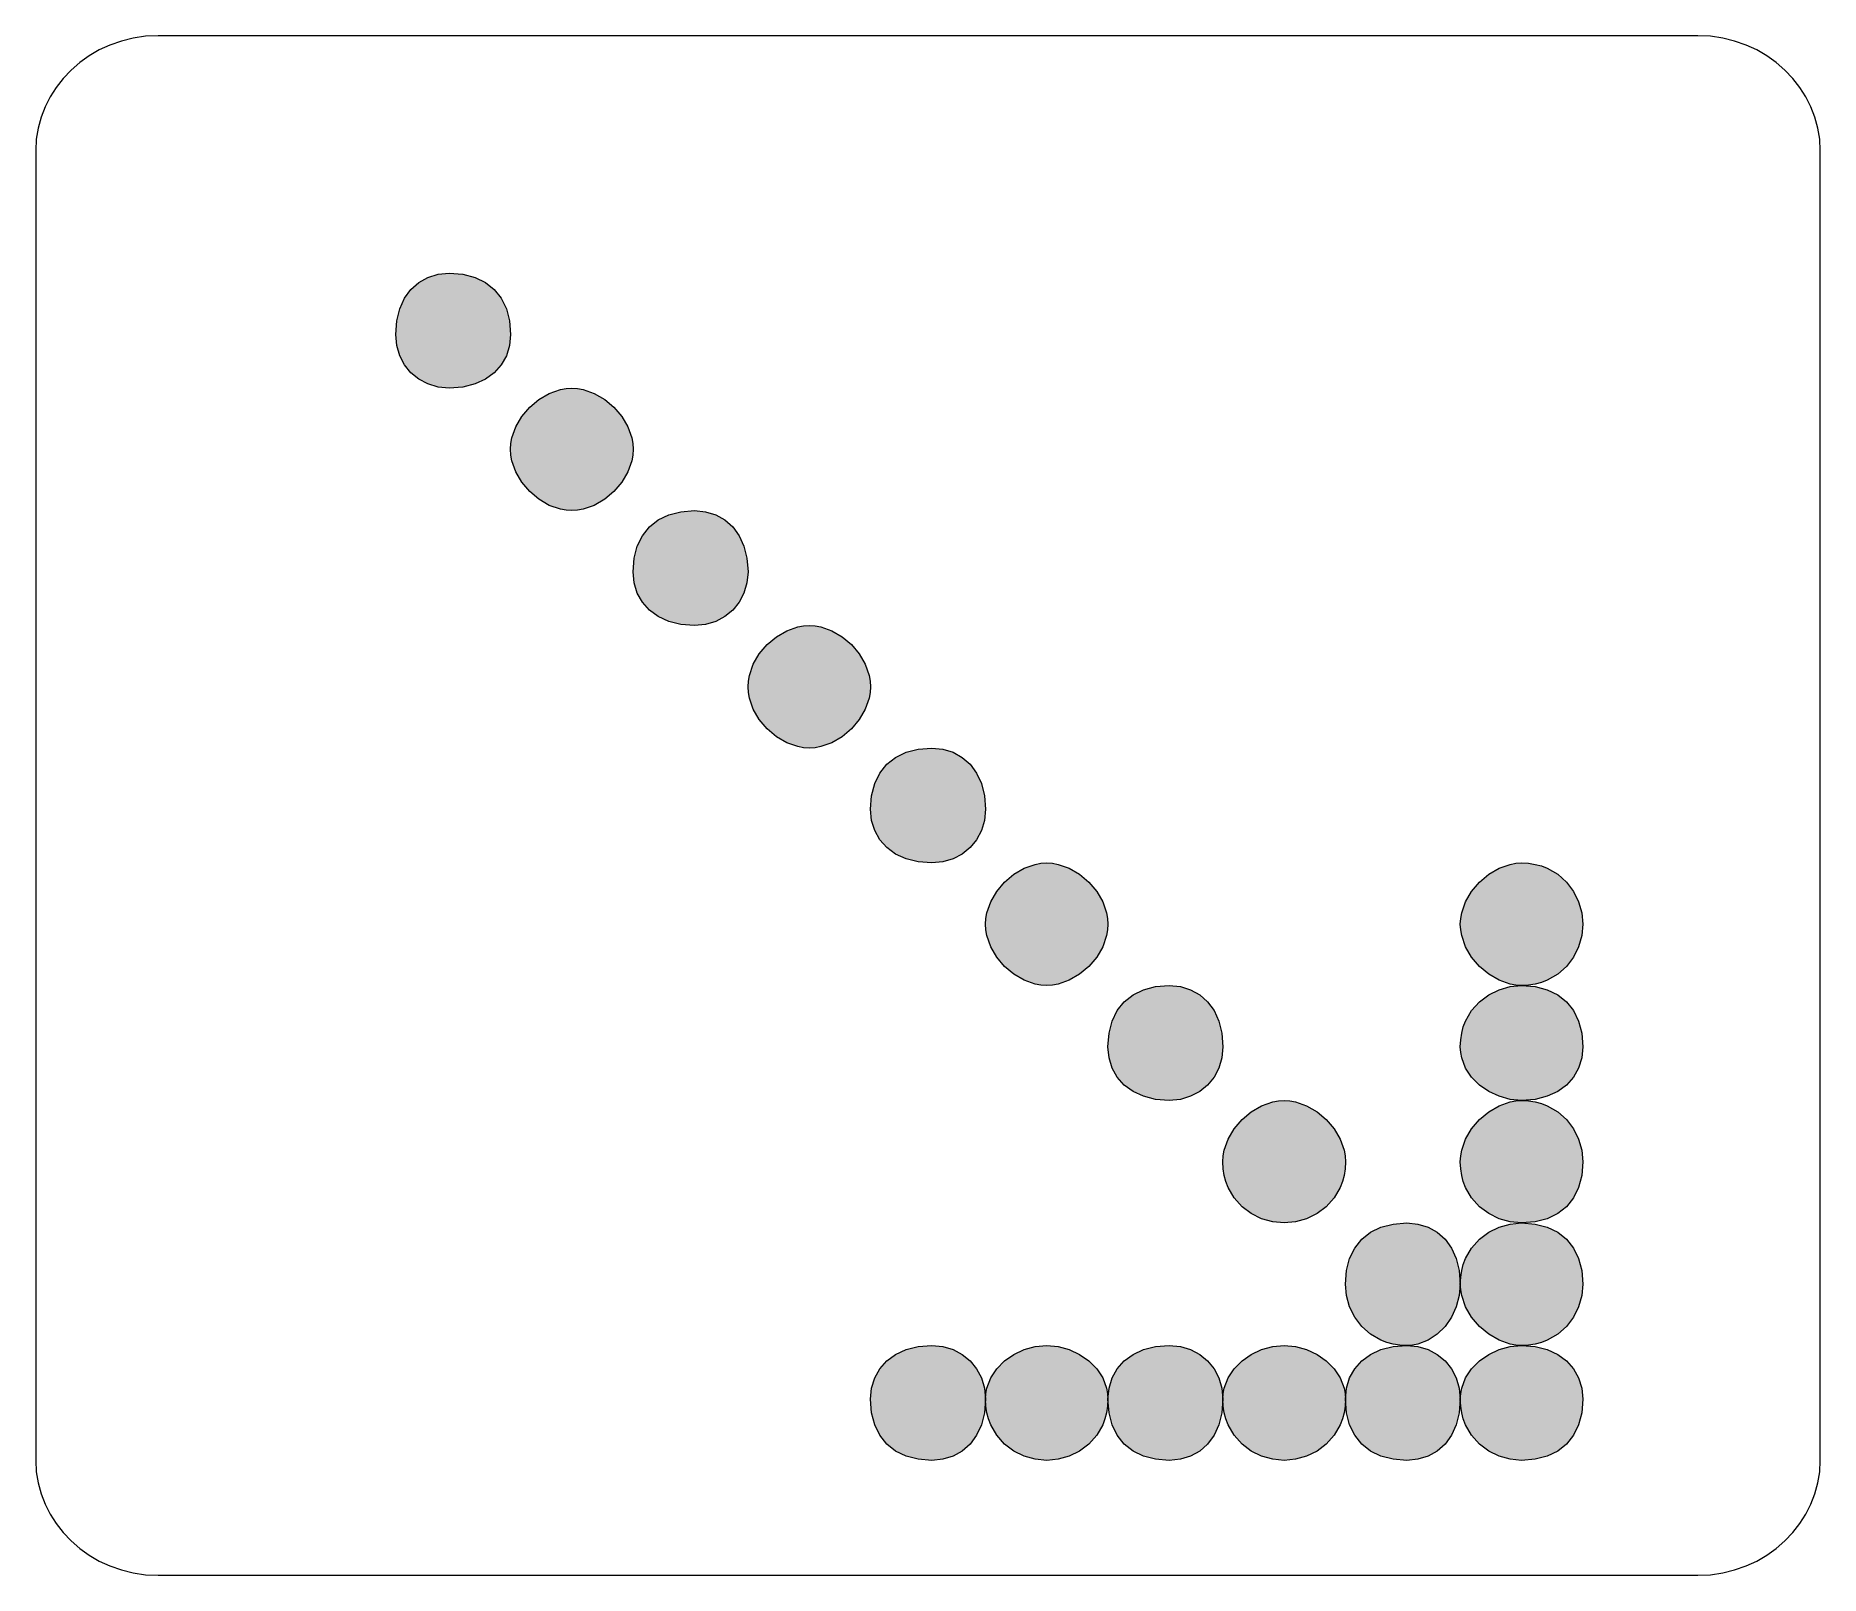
# Model space of a CAD drawing. Header units: metres. Extents: x 144 to 423, y 15 to 256.
import ezdxf

# ---------------------------------------------------------------- set-up
doc = ezdxf.new("R2010")
doc.units = ezdxf.units.M
doc.layers.add('FILL_LIME_00FF00', color=7, linetype='Continuous', true_color=0x00ff00)
doc.layers.add('STROKE_BLACK_000000', color=7, linetype='Continuous', true_color=0x000000)

msp = doc.modelspace()

# ---------------------------------------------------------------- hatches: boundary and pattern name
at = {"layer": 'FILL_LIME_00FF00', "true_color": 0x00ff00}
h = msp.add_hatch(color=7, dxfattribs=at)
h.dxf.hatch_style = 1
h.paths.add_polyline_path([(217.84, 207.3), (217.35, 205.7), (216.55, 204.27), (215.46, 203.04), (214.08, 202.03), (212.44, 201.28), (210.55, 200.8), (208.41, 200.64), (206.67, 200.8), (205.07, 201.28), (203.64, 202.03), (202.41, 203.04), (201.4, 204.27), (200.65, 205.7), (200.17, 207.3), (200.01, 209.04), (200.17, 211.18), (200.65, 213.07), (201.4, 214.71), (202.41, 216.09), (203.64, 217.18), (205.07, 217.98), (206.67, 218.47), (208.41, 218.64), (210.55, 218.47), (212.44, 217.98), (214.08, 217.18), (215.46, 216.09), (216.55, 214.71), (217.35, 213.07), (217.84, 211.18), (218.01, 209.04), (217.84, 207.3)])
h = msp.add_hatch(color=7, dxfattribs=at)
h.dxf.hatch_style = 1
h.paths.add_polyline_path([(237.15, 190.14), (236.99, 189.25), (236.39, 187.51), (235.44, 185.89), (234.21, 184.44), (232.76, 183.21), (231.13, 182.26), (229.4, 181.66), (228.51, 181.5), (227.61, 181.44), (226.71, 181.5), (225.82, 181.66), (224.08, 182.26), (222.46, 183.21), (221.01, 184.44), (219.78, 185.89), (218.83, 187.51), (218.23, 189.25), (218.07, 190.14), (218.01, 191.04), (218.07, 191.94), (218.23, 192.83), (218.83, 194.56), (219.78, 196.19), (221.01, 197.64), (222.46, 198.87), (224.08, 199.81), (225.82, 200.42), (226.71, 200.58), (227.61, 200.64), (228.51, 200.58), (229.4, 200.42), (231.13, 199.81), (232.76, 198.87), (234.21, 197.64), (235.44, 196.19), (236.39, 194.56), (236.99, 192.83), (237.15, 191.94), (237.21, 191.04), (237.15, 190.14)])
h = msp.add_hatch(color=7, dxfattribs=at)
h.dxf.hatch_style = 1
h.paths.add_polyline_path([(255.05, 170.1), (254.57, 168.5), (253.82, 167.07), (252.81, 165.84), (251.58, 164.83), (250.15, 164.08), (248.55, 163.6), (246.81, 163.44), (244.67, 163.6), (242.78, 164.08), (241.14, 164.83), (239.76, 165.84), (238.67, 167.07), (237.87, 168.5), (237.38, 170.1), (237.21, 171.84), (237.38, 173.98), (237.87, 175.87), (238.67, 177.51), (239.76, 178.89), (241.14, 179.98), (242.78, 180.78), (244.67, 181.27), (246.81, 181.44), (248.55, 181.27), (250.15, 180.78), (251.58, 179.98), (252.81, 178.89), (253.82, 177.51), (254.57, 175.87), (255.05, 173.98), (255.21, 171.84), (255.05, 170.1)])
h = msp.add_hatch(color=7, dxfattribs=at)
h.dxf.hatch_style = 1
h.paths.add_polyline_path([(274.35, 152.94), (274.19, 152.05), (273.58, 150.31), (272.64, 148.69), (271.41, 147.24), (269.96, 146.01), (268.33, 145.06), (266.6, 144.46), (265.71, 144.3), (264.81, 144.24), (263.91, 144.3), (263.02, 144.46), (261.28, 145.06), (259.66, 146.01), (258.21, 147.24), (256.98, 148.69), (256.03, 150.31), (255.43, 152.05), (255.27, 152.94), (255.21, 153.84), (255.27, 154.74), (255.43, 155.63), (256.03, 157.36), (256.98, 158.99), (258.21, 160.44), (259.66, 161.67), (261.28, 162.61), (263.02, 163.22), (263.91, 163.38), (264.81, 163.44), (265.71, 163.38), (266.6, 163.22), (268.33, 162.61), (269.96, 161.67), (271.41, 160.44), (272.64, 158.99), (273.58, 157.36), (274.19, 155.63), (274.35, 154.74), (274.41, 153.84), (274.35, 152.94)])
h = msp.add_hatch(color=7, dxfattribs=at)
h.dxf.hatch_style = 1
h.paths.add_polyline_path([(292.25, 132.9), (291.77, 131.3), (291.02, 129.87), (290.01, 128.64), (288.78, 127.63), (287.35, 126.88), (285.75, 126.4), (284.01, 126.24), (281.87, 126.4), (279.98, 126.88), (278.34, 127.63), (276.96, 128.64), (275.87, 129.87), (275.07, 131.3), (274.58, 132.9), (274.41, 134.64), (274.58, 136.78), (275.07, 138.67), (275.87, 140.31), (276.96, 141.69), (278.34, 142.78), (279.98, 143.58), (281.87, 144.07), (284.01, 144.24), (285.75, 144.07), (287.35, 143.58), (288.78, 142.78), (290.01, 141.69), (291.02, 140.31), (291.77, 138.67), (292.25, 136.78), (292.41, 134.64), (292.25, 132.9)])
h = msp.add_hatch(color=7, dxfattribs=at)
h.dxf.hatch_style = 1
h.paths.add_polyline_path([(311.55, 115.74), (311.39, 114.85), (310.78, 113.11), (309.84, 111.49), (308.61, 110.04), (307.16, 108.81), (305.53, 107.86), (303.8, 107.26), (302.91, 107.1), (302.01, 107.04), (301.11, 107.1), (300.22, 107.26), (298.48, 107.86), (296.86, 108.81), (295.41, 110.04), (294.18, 111.49), (293.23, 113.11), (292.63, 114.85), (292.47, 115.74), (292.41, 116.64), (292.47, 117.54), (292.63, 118.43), (293.23, 120.16), (294.18, 121.79), (295.41, 123.24), (296.86, 124.47), (298.48, 125.41), (300.22, 126.02), (301.11, 126.18), (302.01, 126.24), (302.91, 126.18), (303.8, 126.02), (305.53, 125.41), (307.16, 124.47), (308.61, 123.24), (309.84, 121.79), (310.78, 120.16), (311.39, 118.43), (311.55, 117.54), (311.61, 116.64), (311.55, 115.74)])
h = msp.add_hatch(color=7, dxfattribs=at)
h.dxf.hatch_style = 1
h.paths.add_polyline_path([(385.84, 114.85), (385.35, 113.11), (384.55, 111.49), (383.46, 110.04), (382.08, 108.81), (380.44, 107.86), (379.52, 107.51), (378.55, 107.26), (377.51, 107.1), (376.41, 107.04), (375.51, 107.1), (374.62, 107.26), (372.88, 107.86), (371.26, 108.81), (369.81, 110.04), (368.58, 111.49), (367.63, 113.11), (367.03, 114.85), (366.87, 115.74), (366.81, 116.64), (366.87, 117.54), (367.03, 118.43), (367.63, 120.16), (368.58, 121.79), (369.81, 123.24), (371.26, 124.47), (372.88, 125.41), (374.62, 126.02), (375.51, 126.18), (376.41, 126.24), (377.51, 126.18), (378.55, 126.02), (379.52, 125.77), (380.44, 125.41), (382.08, 124.47), (383.46, 123.24), (384.55, 121.79), (385.35, 120.16), (385.84, 118.43), (386.01, 116.64), (385.84, 114.85)])
h = msp.add_hatch(color=7, dxfattribs=at)
h.dxf.hatch_style = 1
h.paths.add_polyline_path([(329.45, 95.7), (328.97, 94.1), (328.22, 92.67), (327.21, 91.44), (325.98, 90.43), (324.55, 89.68), (322.95, 89.2), (321.21, 89.04), (319.07, 89.2), (317.18, 89.68), (315.54, 90.43), (314.16, 91.44), (313.07, 92.67), (312.27, 94.1), (311.78, 95.7), (311.61, 97.44), (311.78, 99.58), (312.27, 101.47), (313.07, 103.11), (314.16, 104.49), (315.54, 105.58), (317.18, 106.38), (319.07, 106.87), (321.21, 107.04), (322.95, 106.87), (324.55, 106.38), (325.98, 105.58), (327.21, 104.49), (328.22, 103.11), (328.97, 101.47), (329.45, 99.58), (329.61, 97.44), (329.45, 95.7)])
h = msp.add_hatch(color=7, dxfattribs=at)
h.dxf.hatch_style = 1
h.paths.add_polyline_path([(385.84, 95.7), (385.35, 94.1), (384.55, 92.67), (383.46, 91.44), (382.08, 90.43), (380.44, 89.68), (378.55, 89.2), (376.41, 89.04), (374.62, 89.2), (372.88, 89.68), (371.26, 90.43), (369.81, 91.44), (368.58, 92.67), (367.63, 94.1), (367.03, 95.7), (366.87, 96.55), (366.81, 97.44), (366.87, 98.54), (367.03, 99.58), (367.28, 100.55), (367.63, 101.47), (368.58, 103.11), (369.81, 104.49), (371.26, 105.58), (372.88, 106.38), (374.62, 106.87), (376.41, 107.04), (378.55, 106.87), (380.44, 106.38), (382.08, 105.58), (383.46, 104.49), (384.55, 103.11), (385.35, 101.47), (385.84, 99.58), (386.01, 97.44), (385.84, 95.7)])
h = msp.add_hatch(color=7, dxfattribs=at)
h.dxf.hatch_style = 1
h.paths.add_polyline_path([(348.75, 78.34), (348.59, 77.3), (348.34, 76.33), (347.98, 75.41), (347.04, 73.77), (345.81, 72.39), (344.36, 71.3), (342.73, 70.5), (341, 70.01), (339.21, 69.84), (337.42, 70.01), (335.68, 70.5), (334.06, 71.3), (332.61, 72.39), (331.38, 73.77), (330.43, 75.41), (330.08, 76.33), (329.83, 77.3), (329.67, 78.34), (329.61, 79.44), (329.67, 80.34), (329.83, 81.23), (330.43, 82.96), (331.38, 84.59), (332.61, 86.04), (334.06, 87.27), (335.68, 88.21), (337.42, 88.82), (338.31, 88.98), (339.21, 89.04), (340.11, 88.98), (341, 88.82), (342.73, 88.21), (344.36, 87.27), (345.81, 86.04), (347.04, 84.59), (347.98, 82.96), (348.59, 81.23), (348.75, 80.34), (348.81, 79.44), (348.75, 78.34)])
h = msp.add_hatch(color=7, dxfattribs=at)
h.dxf.hatch_style = 1
h.paths.add_polyline_path([(385.84, 77.3), (385.35, 75.41), (384.55, 73.77), (383.46, 72.39), (382.08, 71.3), (380.44, 70.5), (378.55, 70.01), (376.41, 69.84), (374.62, 70.01), (372.88, 70.5), (371.26, 71.3), (369.81, 72.39), (368.58, 73.77), (367.63, 75.41), (367.28, 76.33), (367.03, 77.3), (366.87, 78.34), (366.81, 79.44), (366.87, 80.34), (367.03, 81.23), (367.63, 82.96), (368.58, 84.59), (369.81, 86.04), (371.26, 87.27), (372.88, 88.21), (374.62, 88.82), (375.51, 88.98), (376.41, 89.04), (377.51, 88.98), (378.55, 88.82), (379.52, 88.57), (380.44, 88.21), (382.08, 87.27), (383.46, 86.04), (384.55, 84.59), (385.35, 82.96), (385.84, 81.23), (386.01, 79.44), (385.84, 77.3)])
h = msp.add_hatch(color=7, dxfattribs=at)
h.dxf.hatch_style = 1
h.paths.add_polyline_path([(366.65, 58.45), (366.17, 56.71), (365.42, 55.09), (364.41, 53.64), (363.18, 52.41), (361.75, 51.46), (360.15, 50.86), (359.3, 50.7), (358.41, 50.64), (357.31, 50.7), (356.27, 50.86), (355.3, 51.11), (354.38, 51.46), (352.74, 52.41), (351.36, 53.64), (350.27, 55.09), (349.47, 56.71), (348.98, 58.45), (348.81, 60.24), (348.98, 62.38), (349.47, 64.27), (350.27, 65.91), (351.36, 67.29), (352.74, 68.38), (354.38, 69.18), (356.27, 69.67), (358.41, 69.84), (360.15, 69.67), (361.75, 69.18), (363.18, 68.38), (364.41, 67.29), (365.42, 65.91), (366.17, 64.27), (366.65, 62.38), (366.81, 60.24), (366.65, 58.45)])
h = msp.add_hatch(color=7, dxfattribs=at)
h.dxf.hatch_style = 1
h.paths.add_polyline_path([(385.84, 58.45), (385.35, 56.71), (384.55, 55.09), (383.46, 53.64), (382.08, 52.41), (380.44, 51.46), (379.52, 51.11), (378.55, 50.86), (377.51, 50.7), (376.41, 50.64), (375.51, 50.7), (374.62, 50.86), (372.88, 51.46), (371.26, 52.41), (369.81, 53.64), (368.58, 55.09), (367.63, 56.71), (367.03, 58.45), (366.87, 59.34), (366.81, 60.24), (366.87, 61.34), (367.03, 62.38), (367.28, 63.35), (367.63, 64.27), (368.58, 65.91), (369.81, 67.29), (371.26, 68.38), (372.88, 69.18), (374.62, 69.67), (376.41, 69.84), (378.55, 69.67), (380.44, 69.18), (382.08, 68.38), (383.46, 67.29), (384.55, 65.91), (385.35, 64.27), (385.84, 62.38), (386.01, 60.24), (385.84, 58.45)])
h = msp.add_hatch(color=7, dxfattribs=at)
h.dxf.hatch_style = 1
h.paths.add_polyline_path([(292.25, 40.1), (291.77, 38.21), (291.02, 36.57), (290.01, 35.19), (288.78, 34.1), (287.35, 33.3), (285.75, 32.81), (284.01, 32.64), (281.87, 32.81), (279.98, 33.3), (278.34, 34.1), (276.96, 35.19), (275.87, 36.57), (275.07, 38.21), (274.58, 40.1), (274.41, 42.24), (274.58, 43.98), (275.07, 45.58), (275.87, 47.01), (276.96, 48.24), (278.34, 49.25), (279.98, 50), (281.87, 50.48), (284.01, 50.64), (285.75, 50.48), (287.35, 50), (288.78, 49.25), (290.01, 48.24), (291.02, 47.01), (291.77, 45.58), (292.25, 43.98), (292.41, 42.24), (292.25, 40.1)])
h = msp.add_hatch(color=7, dxfattribs=at)
h.dxf.hatch_style = 1
h.paths.add_polyline_path([(311.55, 41.14), (311.39, 40.1), (311.14, 39.13), (310.78, 38.21), (309.84, 36.57), (308.61, 35.19), (307.16, 34.1), (305.53, 33.3), (303.8, 32.81), (302.01, 32.64), (300.22, 32.81), (298.48, 33.3), (296.86, 34.1), (295.41, 35.19), (294.18, 36.57), (293.23, 38.21), (292.88, 39.13), (292.63, 40.1), (292.47, 41.14), (292.41, 42.24), (292.47, 43.13), (292.63, 43.98), (293.23, 45.58), (294.18, 47.01), (295.41, 48.24), (296.86, 49.25), (298.48, 50), (300.22, 50.48), (302.01, 50.64), (303.8, 50.48), (305.53, 50), (307.16, 49.25), (308.61, 48.24), (309.84, 47.01), (310.78, 45.58), (311.39, 43.98), (311.55, 43.13), (311.61, 42.24), (311.55, 41.14)])
h = msp.add_hatch(color=7, dxfattribs=at)
h.dxf.hatch_style = 1
h.paths.add_polyline_path([(329.45, 40.1), (328.97, 38.21), (328.22, 36.57), (327.21, 35.19), (325.98, 34.1), (324.55, 33.3), (322.95, 32.81), (321.21, 32.64), (319.07, 32.81), (317.18, 33.3), (315.54, 34.1), (314.16, 35.19), (313.07, 36.57), (312.27, 38.21), (311.78, 40.1), (311.61, 42.24), (311.78, 43.98), (312.27, 45.58), (313.07, 47.01), (314.16, 48.24), (315.54, 49.25), (317.18, 50), (319.07, 50.48), (321.21, 50.64), (322.95, 50.48), (324.55, 50), (325.98, 49.25), (327.21, 48.24), (328.22, 47.01), (328.97, 45.58), (329.45, 43.98), (329.61, 42.24), (329.45, 40.1)])
h = msp.add_hatch(color=7, dxfattribs=at)
h.dxf.hatch_style = 1
h.paths.add_polyline_path([(348.75, 41.14), (348.59, 40.1), (348.34, 39.13), (347.98, 38.21), (347.04, 36.57), (345.81, 35.19), (344.36, 34.1), (342.73, 33.3), (341, 32.81), (339.21, 32.64), (337.42, 32.81), (335.68, 33.3), (334.06, 34.1), (332.61, 35.19), (331.38, 36.57), (330.43, 38.21), (330.08, 39.13), (329.83, 40.1), (329.67, 41.14), (329.61, 42.24), (329.67, 43.13), (329.83, 43.98), (330.43, 45.58), (331.38, 47.01), (332.61, 48.24), (334.06, 49.25), (335.68, 50), (337.42, 50.48), (339.21, 50.64), (341, 50.48), (342.73, 50), (344.36, 49.25), (345.81, 48.24), (347.04, 47.01), (347.98, 45.58), (348.59, 43.98), (348.75, 43.13), (348.81, 42.24), (348.75, 41.14)])
h = msp.add_hatch(color=7, dxfattribs=at)
h.dxf.hatch_style = 1
h.paths.add_polyline_path([(366.65, 40.1), (366.17, 38.21), (365.42, 36.57), (364.41, 35.19), (363.18, 34.1), (361.75, 33.3), (360.15, 32.81), (358.41, 32.64), (356.27, 32.81), (354.38, 33.3), (352.74, 34.1), (351.36, 35.19), (350.27, 36.57), (349.47, 38.21), (348.98, 40.1), (348.81, 42.24), (348.98, 43.98), (349.47, 45.58), (350.27, 47.01), (351.36, 48.24), (352.74, 49.25), (354.38, 50), (356.27, 50.48), (358.41, 50.64), (360.15, 50.48), (361.75, 50), (363.18, 49.25), (364.41, 48.24), (365.42, 47.01), (366.17, 45.58), (366.65, 43.98), (366.81, 42.24), (366.65, 40.1)])
h = msp.add_hatch(color=7, dxfattribs=at)
h.dxf.hatch_style = 1
h.paths.add_polyline_path([(385.84, 40.1), (385.35, 38.21), (384.55, 36.57), (383.46, 35.19), (382.08, 34.1), (380.44, 33.3), (378.55, 32.81), (376.41, 32.64), (374.62, 32.81), (372.88, 33.3), (371.26, 34.1), (369.81, 35.19), (368.58, 36.57), (367.63, 38.21), (367.28, 39.13), (367.03, 40.1), (366.87, 41.14), (366.81, 42.24), (366.87, 43.13), (367.03, 43.98), (367.63, 45.58), (368.58, 47.01), (369.81, 48.24), (371.26, 49.25), (372.88, 50), (374.62, 50.48), (376.41, 50.64), (378.55, 50.48), (380.44, 50), (382.08, 49.25), (383.46, 48.24), (384.55, 47.01), (385.35, 45.58), (385.84, 43.98), (386.01, 42.24), (385.84, 40.1)])

# ---------------------------------------------------------------- linework, layer by layer
at = {"layer": 'FILL_LIME_00FF00', "lineweight": 0, "true_color": 0x00ff00}
for points in [[(217.84, 207.3), (217.35, 205.7), (216.55, 204.27), (215.46, 203.04), (214.08, 202.03), (212.44, 201.28), (210.55, 200.8), (208.41, 200.64), (206.67, 200.8), (205.07, 201.28), (203.64, 202.03), (202.41, 203.04), (201.4, 204.27), (200.65, 205.7), (200.17, 207.3), (200.01, 209.04), (200.17, 211.18), (200.65, 213.07), (201.4, 214.71), (202.41, 216.09), (203.64, 217.18), (205.07, 217.98), (206.67, 218.47), (208.41, 218.64), (210.55, 218.47), (212.44, 217.98), (214.08, 217.18), (215.46, 216.09), (216.55, 214.71), (217.35, 213.07), (217.84, 211.18), (218.01, 209.04)], [(237.15, 190.14), (236.99, 189.25), (236.39, 187.51), (235.44, 185.89), (234.21, 184.44), (232.76, 183.21), (231.13, 182.26), (229.4, 181.66), (228.51, 181.5), (227.61, 181.44), (226.71, 181.5), (225.82, 181.66), (224.08, 182.26), (222.46, 183.21), (221.01, 184.44), (219.78, 185.89), (218.83, 187.51), (218.23, 189.25), (218.07, 190.14), (218.01, 191.04), (218.07, 191.94), (218.23, 192.83), (218.83, 194.56), (219.78, 196.19), (221.01, 197.64), (222.46, 198.87), (224.08, 199.81), (225.82, 200.42), (226.71, 200.58), (227.61, 200.64), (228.51, 200.58), (229.4, 200.42), (231.13, 199.81), (232.76, 198.87), (234.21, 197.64), (235.44, 196.19), (236.39, 194.56), (236.99, 192.83), (237.15, 191.94), (237.21, 191.04)], [(255.05, 170.1), (254.57, 168.5), (253.82, 167.07), (252.81, 165.84), (251.58, 164.83), (250.15, 164.08), (248.55, 163.6), (246.81, 163.44), (244.67, 163.6), (242.78, 164.08), (241.14, 164.83), (239.76, 165.84), (238.67, 167.07), (237.87, 168.5), (237.38, 170.1), (237.21, 171.84), (237.38, 173.98), (237.87, 175.87), (238.67, 177.51), (239.76, 178.89), (241.14, 179.98), (242.78, 180.78), (244.67, 181.27), (246.81, 181.44), (248.55, 181.27), (250.15, 180.78), (251.58, 179.98), (252.81, 178.89), (253.82, 177.51), (254.57, 175.87), (255.05, 173.98), (255.21, 171.84)], [(274.35, 152.94), (274.19, 152.05), (273.58, 150.31), (272.64, 148.69), (271.41, 147.24), (269.96, 146.01), (268.33, 145.06), (266.6, 144.46), (265.71, 144.3), (264.81, 144.24), (263.91, 144.3), (263.02, 144.46), (261.28, 145.06), (259.66, 146.01), (258.21, 147.24), (256.98, 148.69), (256.03, 150.31), (255.43, 152.05), (255.27, 152.94), (255.21, 153.84), (255.27, 154.74), (255.43, 155.63), (256.03, 157.36), (256.98, 158.99), (258.21, 160.44), (259.66, 161.67), (261.28, 162.61), (263.02, 163.22), (263.91, 163.38), (264.81, 163.44), (265.71, 163.38), (266.6, 163.22), (268.33, 162.61), (269.96, 161.67), (271.41, 160.44), (272.64, 158.99), (273.58, 157.36), (274.19, 155.63), (274.35, 154.74), (274.41, 153.84)], [(292.25, 132.9), (291.77, 131.3), (291.02, 129.87), (290.01, 128.64), (288.78, 127.63), (287.35, 126.88), (285.75, 126.4), (284.01, 126.24), (281.87, 126.4), (279.98, 126.88), (278.34, 127.63), (276.96, 128.64), (275.87, 129.87), (275.07, 131.3), (274.58, 132.9), (274.41, 134.64), (274.58, 136.78), (275.07, 138.67), (275.87, 140.31), (276.96, 141.69), (278.34, 142.78), (279.98, 143.58), (281.87, 144.07), (284.01, 144.24), (285.75, 144.07), (287.35, 143.58), (288.78, 142.78), (290.01, 141.69), (291.02, 140.31), (291.77, 138.67), (292.25, 136.78), (292.41, 134.64)], [(311.55, 115.74), (311.39, 114.85), (310.78, 113.11), (309.84, 111.49), (308.61, 110.04), (307.16, 108.81), (305.53, 107.86), (303.8, 107.26), (302.91, 107.1), (302.01, 107.04), (301.11, 107.1), (300.22, 107.26), (298.48, 107.86), (296.86, 108.81), (295.41, 110.04), (294.18, 111.49), (293.23, 113.11), (292.63, 114.85), (292.47, 115.74), (292.41, 116.64), (292.47, 117.54), (292.63, 118.43), (293.23, 120.16), (294.18, 121.79), (295.41, 123.24), (296.86, 124.47), (298.48, 125.41), (300.22, 126.02), (301.11, 126.18), (302.01, 126.24), (302.91, 126.18), (303.8, 126.02), (305.53, 125.41), (307.16, 124.47), (308.61, 123.24), (309.84, 121.79), (310.78, 120.16), (311.39, 118.43), (311.55, 117.54), (311.61, 116.64)], [(385.84, 114.85), (385.35, 113.11), (384.55, 111.49), (383.46, 110.04), (382.08, 108.81), (380.44, 107.86), (379.52, 107.51), (378.55, 107.26), (377.51, 107.1), (376.41, 107.04), (375.51, 107.1), (374.62, 107.26), (372.88, 107.86), (371.26, 108.81), (369.81, 110.04), (368.58, 111.49), (367.63, 113.11), (367.03, 114.85), (366.87, 115.74), (366.81, 116.64), (366.87, 117.54), (367.03, 118.43), (367.63, 120.16), (368.58, 121.79), (369.81, 123.24), (371.26, 124.47), (372.88, 125.41), (374.62, 126.02), (375.51, 126.18), (376.41, 126.24), (377.51, 126.18), (378.55, 126.02), (379.52, 125.77), (380.44, 125.41), (382.08, 124.47), (383.46, 123.24), (384.55, 121.79), (385.35, 120.16), (385.84, 118.43), (386.01, 116.64)], [(329.45, 95.7), (328.97, 94.1), (328.22, 92.67), (327.21, 91.44), (325.98, 90.43), (324.55, 89.68), (322.95, 89.2), (321.21, 89.04), (319.07, 89.2), (317.18, 89.68), (315.54, 90.43), (314.16, 91.44), (313.07, 92.67), (312.27, 94.1), (311.78, 95.7), (311.61, 97.44), (311.78, 99.58), (312.27, 101.47), (313.07, 103.11), (314.16, 104.49), (315.54, 105.58), (317.18, 106.38), (319.07, 106.87), (321.21, 107.04), (322.95, 106.87), (324.55, 106.38), (325.98, 105.58), (327.21, 104.49), (328.22, 103.11), (328.97, 101.47), (329.45, 99.58), (329.61, 97.44)], [(385.84, 95.7), (385.35, 94.1), (384.55, 92.67), (383.46, 91.44), (382.08, 90.43), (380.44, 89.68), (378.55, 89.2), (376.41, 89.04), (374.62, 89.2), (372.88, 89.68), (371.26, 90.43), (369.81, 91.44), (368.58, 92.67), (367.63, 94.1), (367.03, 95.7), (366.87, 96.55), (366.81, 97.44), (366.87, 98.54), (367.03, 99.58), (367.28, 100.55), (367.63, 101.47), (368.58, 103.11), (369.81, 104.49), (371.26, 105.58), (372.88, 106.38), (374.62, 106.87), (376.41, 107.04), (378.55, 106.87), (380.44, 106.38), (382.08, 105.58), (383.46, 104.49), (384.55, 103.11), (385.35, 101.47), (385.84, 99.58), (386.01, 97.44)], [(348.75, 78.34), (348.59, 77.3), (348.34, 76.33), (347.98, 75.41), (347.04, 73.77), (345.81, 72.39), (344.36, 71.3), (342.73, 70.5), (341, 70.01), (339.21, 69.84), (337.42, 70.01), (335.68, 70.5), (334.06, 71.3), (332.61, 72.39), (331.38, 73.77), (330.43, 75.41), (330.08, 76.33), (329.83, 77.3), (329.67, 78.34), (329.61, 79.44), (329.67, 80.34), (329.83, 81.23), (330.43, 82.96), (331.38, 84.59), (332.61, 86.04), (334.06, 87.27), (335.68, 88.21), (337.42, 88.82), (338.31, 88.98), (339.21, 89.04), (340.11, 88.98), (341, 88.82), (342.73, 88.21), (344.36, 87.27), (345.81, 86.04), (347.04, 84.59), (347.98, 82.96), (348.59, 81.23), (348.75, 80.34), (348.81, 79.44)], [(385.84, 77.3), (385.35, 75.41), (384.55, 73.77), (383.46, 72.39), (382.08, 71.3), (380.44, 70.5), (378.55, 70.01), (376.41, 69.84), (374.62, 70.01), (372.88, 70.5), (371.26, 71.3), (369.81, 72.39), (368.58, 73.77), (367.63, 75.41), (367.28, 76.33), (367.03, 77.3), (366.87, 78.34), (366.81, 79.44), (366.87, 80.34), (367.03, 81.23), (367.63, 82.96), (368.58, 84.59), (369.81, 86.04), (371.26, 87.27), (372.88, 88.21), (374.62, 88.82), (375.51, 88.98), (376.41, 89.04), (377.51, 88.98), (378.55, 88.82), (379.52, 88.57), (380.44, 88.21), (382.08, 87.27), (383.46, 86.04), (384.55, 84.59), (385.35, 82.96), (385.84, 81.23), (386.01, 79.44)], [(366.65, 58.45), (366.17, 56.71), (365.42, 55.09), (364.41, 53.64), (363.18, 52.41), (361.75, 51.46), (360.15, 50.86), (359.3, 50.7), (358.41, 50.64), (357.31, 50.7), (356.27, 50.86), (355.3, 51.11), (354.38, 51.46), (352.74, 52.41), (351.36, 53.64), (350.27, 55.09), (349.47, 56.71), (348.98, 58.45), (348.81, 60.24), (348.98, 62.38), (349.47, 64.27), (350.27, 65.91), (351.36, 67.29), (352.74, 68.38), (354.38, 69.18), (356.27, 69.67), (358.41, 69.84), (360.15, 69.67), (361.75, 69.18), (363.18, 68.38), (364.41, 67.29), (365.42, 65.91), (366.17, 64.27), (366.65, 62.38), (366.81, 60.24)], [(385.84, 58.45), (385.35, 56.71), (384.55, 55.09), (383.46, 53.64), (382.08, 52.41), (380.44, 51.46), (379.52, 51.11), (378.55, 50.86), (377.51, 50.7), (376.41, 50.64), (375.51, 50.7), (374.62, 50.86), (372.88, 51.46), (371.26, 52.41), (369.81, 53.64), (368.58, 55.09), (367.63, 56.71), (367.03, 58.45), (366.87, 59.34), (366.81, 60.24), (366.87, 61.34), (367.03, 62.38), (367.28, 63.35), (367.63, 64.27), (368.58, 65.91), (369.81, 67.29), (371.26, 68.38), (372.88, 69.18), (374.62, 69.67), (376.41, 69.84), (378.55, 69.67), (380.44, 69.18), (382.08, 68.38), (383.46, 67.29), (384.55, 65.91), (385.35, 64.27), (385.84, 62.38), (386.01, 60.24)], [(292.25, 40.1), (291.77, 38.21), (291.02, 36.57), (290.01, 35.19), (288.78, 34.1), (287.35, 33.3), (285.75, 32.81), (284.01, 32.64), (281.87, 32.81), (279.98, 33.3), (278.34, 34.1), (276.96, 35.19), (275.87, 36.57), (275.07, 38.21), (274.58, 40.1), (274.41, 42.24), (274.58, 43.98), (275.07, 45.58), (275.87, 47.01), (276.96, 48.24), (278.34, 49.25), (279.98, 50), (281.87, 50.48), (284.01, 50.64), (285.75, 50.48), (287.35, 50), (288.78, 49.25), (290.01, 48.24), (291.02, 47.01), (291.77, 45.58), (292.25, 43.98), (292.41, 42.24)], [(311.55, 41.14), (311.39, 40.1), (311.14, 39.13), (310.78, 38.21), (309.84, 36.57), (308.61, 35.19), (307.16, 34.1), (305.53, 33.3), (303.8, 32.81), (302.01, 32.64), (300.22, 32.81), (298.48, 33.3), (296.86, 34.1), (295.41, 35.19), (294.18, 36.57), (293.23, 38.21), (292.88, 39.13), (292.63, 40.1), (292.47, 41.14), (292.41, 42.24), (292.47, 43.13), (292.63, 43.98), (293.23, 45.58), (294.18, 47.01), (295.41, 48.24), (296.86, 49.25), (298.48, 50), (300.22, 50.48), (302.01, 50.64), (303.8, 50.48), (305.53, 50), (307.16, 49.25), (308.61, 48.24), (309.84, 47.01), (310.78, 45.58), (311.39, 43.98), (311.55, 43.13), (311.61, 42.24)], [(329.45, 40.1), (328.97, 38.21), (328.22, 36.57), (327.21, 35.19), (325.98, 34.1), (324.55, 33.3), (322.95, 32.81), (321.21, 32.64), (319.07, 32.81), (317.18, 33.3), (315.54, 34.1), (314.16, 35.19), (313.07, 36.57), (312.27, 38.21), (311.78, 40.1), (311.61, 42.24), (311.78, 43.98), (312.27, 45.58), (313.07, 47.01), (314.16, 48.24), (315.54, 49.25), (317.18, 50), (319.07, 50.48), (321.21, 50.64), (322.95, 50.48), (324.55, 50), (325.98, 49.25), (327.21, 48.24), (328.22, 47.01), (328.97, 45.58), (329.45, 43.98), (329.61, 42.24)], [(348.75, 41.14), (348.59, 40.1), (348.34, 39.13), (347.98, 38.21), (347.04, 36.57), (345.81, 35.19), (344.36, 34.1), (342.73, 33.3), (341, 32.81), (339.21, 32.64), (337.42, 32.81), (335.68, 33.3), (334.06, 34.1), (332.61, 35.19), (331.38, 36.57), (330.43, 38.21), (330.08, 39.13), (329.83, 40.1), (329.67, 41.14), (329.61, 42.24), (329.67, 43.13), (329.83, 43.98), (330.43, 45.58), (331.38, 47.01), (332.61, 48.24), (334.06, 49.25), (335.68, 50), (337.42, 50.48), (339.21, 50.64), (341, 50.48), (342.73, 50), (344.36, 49.25), (345.81, 48.24), (347.04, 47.01), (347.98, 45.58), (348.59, 43.98), (348.75, 43.13), (348.81, 42.24)], [(366.65, 40.1), (366.17, 38.21), (365.42, 36.57), (364.41, 35.19), (363.18, 34.1), (361.75, 33.3), (360.15, 32.81), (358.41, 32.64), (356.27, 32.81), (354.38, 33.3), (352.74, 34.1), (351.36, 35.19), (350.27, 36.57), (349.47, 38.21), (348.98, 40.1), (348.81, 42.24), (348.98, 43.98), (349.47, 45.58), (350.27, 47.01), (351.36, 48.24), (352.74, 49.25), (354.38, 50), (356.27, 50.48), (358.41, 50.64), (360.15, 50.48), (361.75, 50), (363.18, 49.25), (364.41, 48.24), (365.42, 47.01), (366.17, 45.58), (366.65, 43.98), (366.81, 42.24)], [(385.84, 40.1), (385.35, 38.21), (384.55, 36.57), (383.46, 35.19), (382.08, 34.1), (380.44, 33.3), (378.55, 32.81), (376.41, 32.64), (374.62, 32.81), (372.88, 33.3), (371.26, 34.1), (369.81, 35.19), (368.58, 36.57), (367.63, 38.21), (367.28, 39.13), (367.03, 40.1), (366.87, 41.14), (366.81, 42.24), (366.87, 43.13), (367.03, 43.98), (367.63, 45.58), (368.58, 47.01), (369.81, 48.24), (371.26, 49.25), (372.88, 50), (374.62, 50.48), (376.41, 50.64), (378.55, 50.48), (380.44, 50), (382.08, 49.25), (383.46, 48.24), (384.55, 47.01), (385.35, 45.58), (385.84, 43.98), (386.01, 42.24)]]:
    msp.add_lwpolyline(points, close=True, dxfattribs=at)
at = {"layer": 'STROKE_BLACK_000000', "lineweight": 0, "true_color": 0x000000}
msp.add_lwpolyline([(423.21, 32.64), (423.21, 237.84), (423.11, 239.62), (422.83, 241.37), (422.36, 243.07), (421.73, 244.7), (420.93, 246.27), (419.98, 247.75), (418.89, 249.15), (417.66, 250.44), (416.3, 251.62), (414.83, 252.68), (413.25, 253.6), (411.57, 254.38), (409.79, 255), (407.94, 255.46), (406.01, 255.74), (404.01, 255.84), (162.81, 255.84), (160.81, 255.74), (158.88, 255.46), (157.03, 255), (155.25, 254.38), (153.57, 253.6), (151.99, 252.68), (150.52, 251.62), (149.16, 250.44), (147.93, 249.15), (146.84, 247.75), (145.89, 246.27), (145.09, 244.7), (144.46, 243.07), (143.99, 241.37), (143.71, 239.62), (143.61, 237.84), (143.61, 32.64), (143.71, 30.86), (143.99, 29.11), (144.46, 27.41), (145.09, 25.78), (145.89, 24.21), (146.84, 22.73), (147.93, 21.33), (149.16, 20.04), (150.52, 18.86), (151.99, 17.8), (153.57, 16.88), (155.25, 16.1), (157.03, 15.48), (158.88, 15.02), (160.81, 14.74), (162.81, 14.64), (404.01, 14.64), (406.01, 14.74), (407.94, 15.02), (409.79, 15.48), (411.57, 16.1), (413.25, 16.88), (414.83, 17.8), (416.3, 18.86), (417.66, 20.04), (418.89, 21.33), (419.98, 22.73), (420.93, 24.21), (421.73, 25.78), (422.36, 27.41), (422.83, 29.11), (423.11, 30.86), (423.21, 32.64)], dxfattribs=at)

doc.saveas('drawing.dxf')
